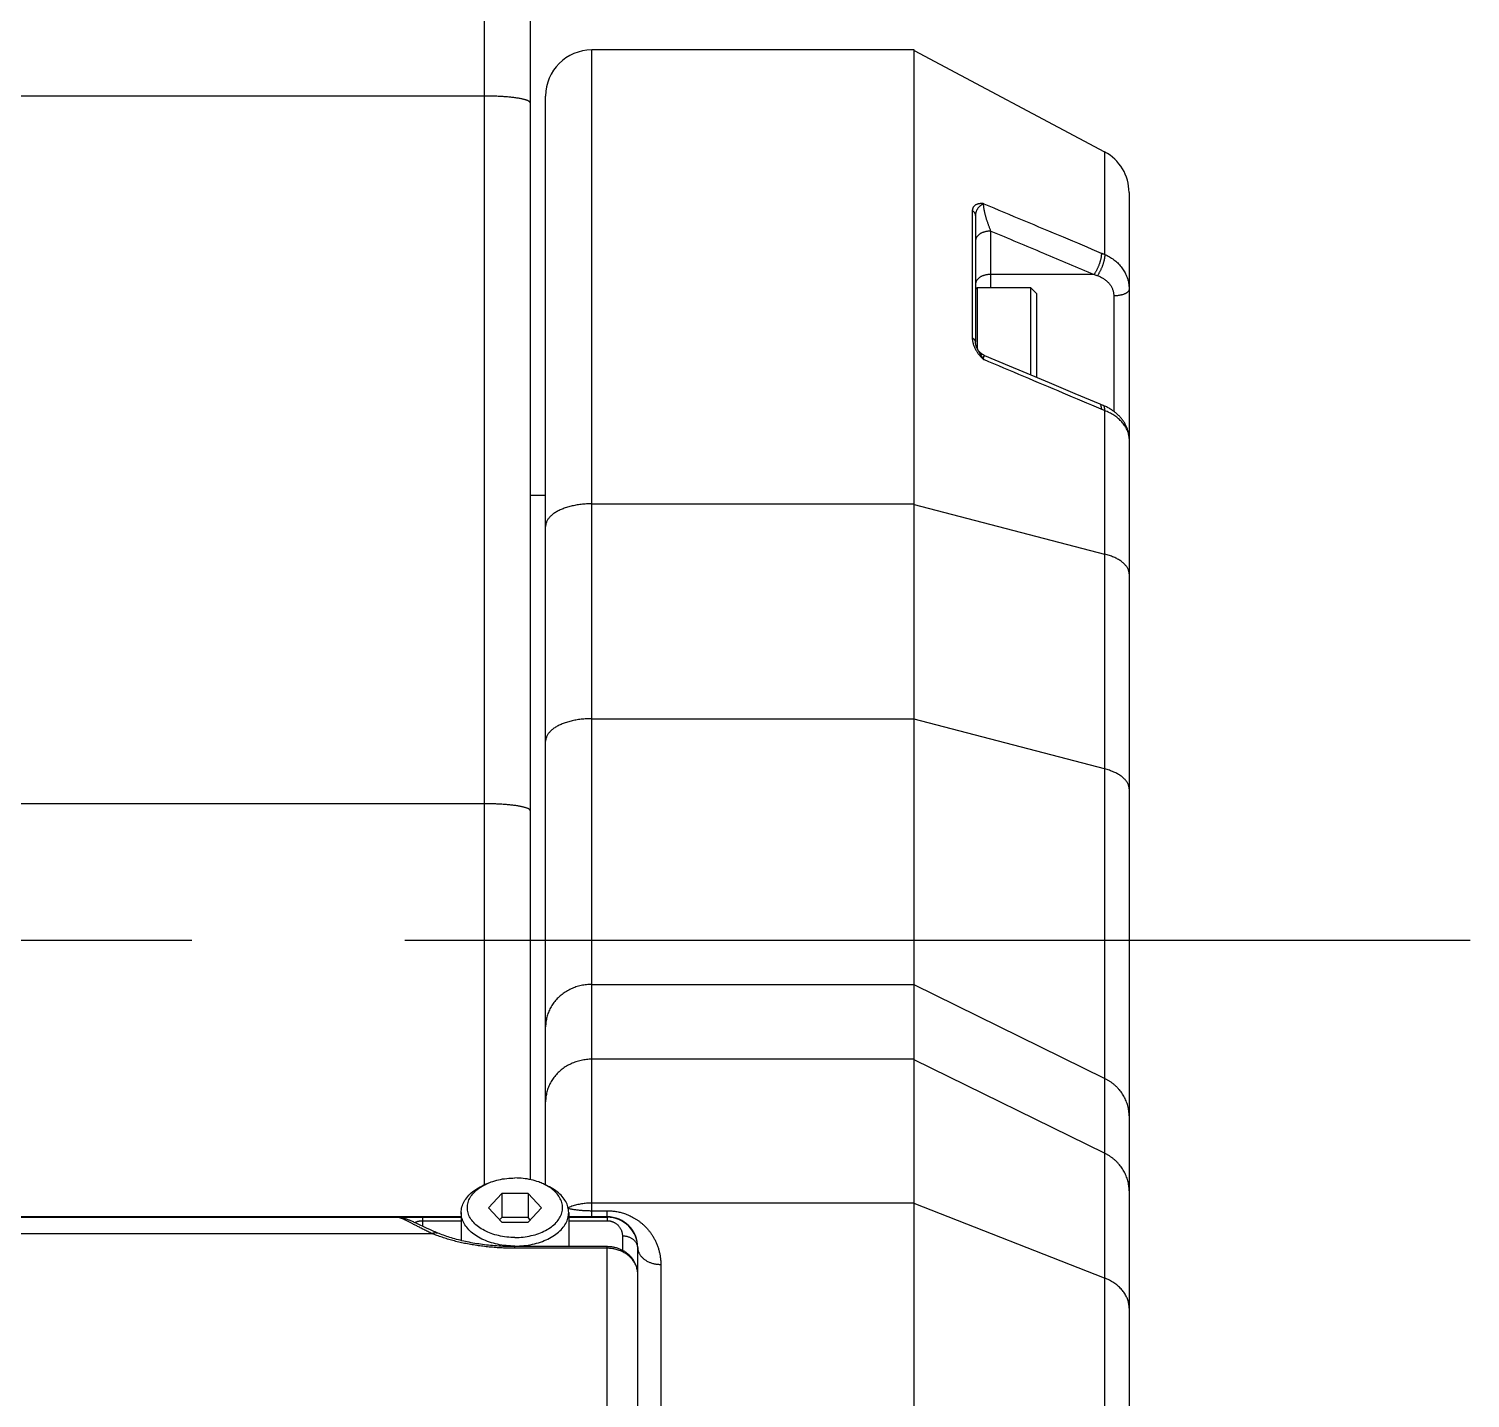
# Model space of a CAD drawing. Extents: x 0 to 3364, y 0 to 2376.
# Drawn here: x 2439.7 to 2533.6, y 1230.5 to 1319.7 of the extents above; entities that cross this region are included whole.
import ezdxf

# ---------------------------------------------------------------- set-up
doc = ezdxf.new("R2010")
doc.units = 0
doc.header["$LTSCALE"] = 185.02
doc.linetypes.add('CENTER', pattern=[0.6, 0.375, -0.075, 0.075, -0.075])
doc.layers.get('0').update_dxf_attribs({"linetype": 'CONTINUOUS'})
doc.layers.add('DEFAULT_1', color=7, linetype='CENTER')

msp = doc.modelspace()

# ---------------------------------------------------------------- linework, layer by layer
for p, q in [((2469.3439, 1357.7278), (2469.3439, 1244.3746)), ((2472.3439, 1344.6545), (2472.3439, 1244.7232)), ((2497.3439, 1318.3014), (2476.3439, 1318.3014)), ((2476.3439, 1242.3014), (2476.3439, 1318.3014)), ((2497.3439, 1138.2663), (2497.3439, 1318.3014)), ((2497.3439, 1318.2663), (2509.7524, 1311.6686)), ((2469.3439, 1315.3013), (2355.3439, 1315.3013)), ((2473.3439, 1244.3746), (2473.3439, 1315.3014)), ((2509.7524, 1311.6686), (2509.7524, 1304.9828)), ((2511.3439, 1309.0198), (2511.3439, 1147.5128)), ((2501.1317, 1307.8257), (2501.1317, 1299.5243)), ((2501.3439, 1307.5257), (2501.3439, 1299.2767)), ((2502.3439, 1302.8097), (2502.3439, 1306.5057)), ((2509.0636, 1303.6826), (2502.3439, 1303.6826)), ((2504.9439, 1302.8097), (2501.4439, 1302.8097)), ((2501.4439, 1302.8097), (2501.4439, 1298.8685)), ((2504.9439, 1297.1281), (2504.9439, 1302.8097)), ((2505.3439, 1302.4097), (2504.9439, 1302.8097)), ((2505.3439, 1296.9601), (2505.3439, 1302.4097)), ((2510.3439, 1302.2829), (2510.3439, 1294.7628)), ((2506.1589, 1296.6178), (2504.4377, 1297.3407)), ((2507.8348, 1295.9135), (2506.1589, 1296.6178)), ((2509.4512, 1295.234), (2507.8348, 1295.9135)), ((2509.6658, 1295.1444), (2509.4512, 1295.234)), ((2509.7524, 1294.8141), (2509.7524, 1224.2545)), ((2472.3439, 1289.3014), (2473.3439, 1289.3014)), ((2476.3439, 1288.7386), (2497.3439, 1288.7386)), ((2497.3439, 1288.7035), (2509.7524, 1285.4686)), ((2476.3439, 1274.7424), (2497.3439, 1274.7424)), ((2509.7524, 1271.4725), (2497.3439, 1274.7073)), ((2469.3439, 1269.2027), (2355.3439, 1269.2027)), ((2476.3439, 1257.4366), (2497.3439, 1257.4366)), ((2509.7524, 1251.3122), (2497.3439, 1257.4015)), ((2497.3439, 1252.5618), (2476.3439, 1252.5618)), ((2509.7524, 1246.4374), (2497.3439, 1252.5267)), ((2469.4839, 1244.4402), (2469.2439, 1244.3278)), ((2473.2039, 1244.4402), (2473.4439, 1244.3278)), ((2470.4839, 1243.8215), (2469.6239, 1242.891)), ((2472.2039, 1243.8215), (2470.4839, 1243.8215)), ((2470.4839, 1243.8215), (2470.4839, 1242.2598)), ((2473.0639, 1242.891), (2472.2039, 1243.8215)), ((2472.2039, 1243.8215), (2472.2039, 1242.2598)), ((2497.3439, 1243.196), (2476.3439, 1243.196)), ((2509.7524, 1238.3075), (2497.3439, 1243.1609)), ((2467.8439, 1242.3014), (2356.8439, 1242.3014)), ((2356.8439, 1242.2663), (2467.8439, 1242.2663)), ((2465.3439, 1241.678), (2465.3439, 1242.2663)), ((2465.3439, 1242.0471), (2467.8439, 1242.0471)), ((2467.8439, 1242.5786), (2467.8439, 1240.7508)), ((2469.6239, 1242.891), (2470.4839, 1241.9604)), ((2470.4839, 1242.2598), (2470.3456, 1242.1101)), ((2472.2039, 1242.2598), (2470.4839, 1242.2598)), ((2470.4839, 1241.9604), (2472.2039, 1241.9604)), ((2472.2039, 1241.9604), (2473.0639, 1242.891)), ((2472.3423, 1242.1101), (2472.2039, 1242.2598)), ((2474.8439, 1242.5786), (2474.8439, 1240.3554)), ((2477.3439, 1242.3014), (2474.8439, 1242.3014)), ((2474.8439, 1242.2663), (2477.3439, 1242.2663)), ((2474.8439, 1242.0471), (2477.3439, 1242.0471)), ((2476.344, 1242.698), (2477.3439, 1242.698)), ((2477.3439, 1242.3014), (2477.3439, 1242.698)), ((2477.3439, 1242.2663), (2477.3439, 1242.0471)), ((2358.7473, 1241.2105), (2465.9406, 1241.2105)), ((2464.9023, 1241.884), (2464.7855, 1241.9372)), ((2465.0948, 1241.7946), (2464.9023, 1241.884)), ((2465.4621, 1241.6229), (2465.0948, 1241.7946)), ((2465.6242, 1241.548), (2465.4621, 1241.6229)), ((2465.7942, 1241.4707), (2465.6242, 1241.548)), ((2478.3439, 1241.0471), (2478.3439, 1240.1167)), ((2477.3439, 1240.3554), (2471.3439, 1240.3554)), ((2471.3439, 1240.2498), (2471.3439, 1240.3554)), ((2477.3439, 1240.2498), (2471.3439, 1240.2498)), ((2477.3439, 1228.1983), (2477.3439, 1240.3554)), ((2479.3439, 1140.3014), (2479.3439, 1240.3014)), ((2480.8439, 1239.198), (2480.8439, 1141.6995))]:
    msp.add_line(p, q)
for points in [[(2501.3907, 1299.0021), (2501.3868, 1299.0145), (2501.3801, 1299.0373), (2501.374, 1299.0598), (2501.3685, 1299.082), (2501.3635, 1299.104), (2501.3591, 1299.1256), (2501.3553, 1299.1468), (2501.3521, 1299.1678), (2501.3494, 1299.1883), (2501.3472, 1299.2084), (2501.3456, 1299.2282), (2501.3446, 1299.2475), (2501.344, 1299.2664), (2501.3439, 1299.2765)], [(2501.9569, 1298.3822), (2501.9474, 1298.3863), (2501.9233, 1298.3971), (2501.8995, 1298.4085), (2501.876, 1298.4206), (2501.8528, 1298.4332), (2501.8299, 1298.4465), (2501.8075, 1298.4604), (2501.7853, 1298.4749), (2501.7636, 1298.4899), (2501.7423, 1298.5055), (2501.7214, 1298.5217), (2501.7009, 1298.5384), (2501.6809, 1298.5557), (2501.6614, 1298.5735), (2501.6423, 1298.5918), (2501.6237, 1298.6106), (2501.6056, 1298.6298), (2501.5881, 1298.6496), (2501.571, 1298.6698), (2501.5545, 1298.6904), (2501.5386, 1298.7115), (2501.5232, 1298.733), (2501.5084, 1298.7549), (2501.4942, 1298.7772), (2501.4805, 1298.7998), (2501.4675, 1298.8228), (2501.4551, 1298.8461), (2501.4433, 1298.8698), (2501.4321, 1298.8937), (2501.4216, 1298.918), (2501.4117, 1298.9425), (2501.4025, 1298.9672), (2501.3939, 1298.9922), (2501.3906, 1299.0023)], [(2504.4377, 1297.3407), (2503.5601, 1297.7092), (2501.9569, 1298.3822)], [(2511.3439, 1292.9897), (2511.3437, 1293.0167), (2511.3425, 1293.0615), (2511.3401, 1293.1065), (2511.3365, 1293.1518), (2511.3318, 1293.1974), (2511.3258, 1293.2431), (2511.3187, 1293.2889), (2511.3103, 1293.335), (2511.3008, 1293.3811), (2511.2899, 1293.4273), (2511.2779, 1293.4736), (2511.2646, 1293.52), (2511.25, 1293.5664), (2511.2342, 1293.6128), (2511.2171, 1293.6591), (2511.1988, 1293.7055), (2511.1791, 1293.7518), (2511.1582, 1293.798), (2511.1359, 1293.8441), (2511.1124, 1293.8901), (2511.0875, 1293.9359), (2511.0614, 1293.9816), (2511.0339, 1294.0271), (2511.0052, 1294.0724), (2510.9752, 1294.1173), (2510.9439, 1294.1619), (2510.9114, 1294.2061), (2510.8776, 1294.2498), (2510.8427, 1294.2932), (2510.8066, 1294.336), (2510.7694, 1294.3783), (2510.7311, 1294.42), (2510.6917, 1294.4611), (2510.6512, 1294.5017), (2510.6096, 1294.5416), (2510.567, 1294.5808), (2510.5233, 1294.6194), (2510.4787, 1294.6572), (2510.4331, 1294.6944), (2510.3866, 1294.7308), (2510.3391, 1294.7664), (2510.2907, 1294.8013), (2510.2415, 1294.8353), (2510.1915, 1294.8685), (2510.1406, 1294.9008), (2510.089, 1294.9322), (2510.0366, 1294.9628), (2509.9836, 1294.9924), (2509.9298, 1295.0211), (2509.8754, 1295.0489), (2509.8203, 1295.0757), (2509.7647, 1295.1015), (2509.7086, 1295.1263), (2509.6658, 1295.1444)], [(2464.7855, 1241.9372), (2464.7301, 1241.9621), (2464.6767, 1241.9857), (2464.625, 1242.0082), (2464.5748, 1242.0296), (2464.526, 1242.05), (2464.4784, 1242.0695), (2464.4319, 1242.088), (2464.3863, 1242.1056), (2464.3415, 1242.1223), (2464.2973, 1242.1381), (2464.2536, 1242.1532), (2464.2104, 1242.1673), (2464.1675, 1242.1807), (2464.1246, 1242.1932), (2464.0819, 1242.2049), (2464.039, 1242.2158), (2463.996, 1242.2257), (2463.9526, 1242.2347), (2463.909, 1242.2427), (2463.8648, 1242.2497), (2463.8203, 1242.2556), (2463.7752, 1242.2602), (2463.7296, 1242.2636), (2463.6834, 1242.2657), (2463.6419, 1242.2663)], [(2466.327, 1241.2385), (2466.2449, 1241.2731), (2466.1525, 1241.3126), (2466.0611, 1241.3522), (2465.9708, 1241.3918), (2465.8816, 1241.4314), (2465.7942, 1241.4707)], [(2471.3439, 1240.3554), (2471.2258, 1240.3558), (2471.0912, 1240.3573), (2470.9567, 1240.36), (2470.8223, 1240.3637), (2470.6881, 1240.3685), (2470.5542, 1240.3744), (2470.4206, 1240.3814), (2470.2873, 1240.3894), (2470.1544, 1240.3986), (2470.0219, 1240.4088), (2469.89, 1240.4201), (2469.7586, 1240.4325), (2469.6278, 1240.4459), (2469.4977, 1240.4604), (2469.3683, 1240.476), (2469.2396, 1240.4925), (2469.1118, 1240.5101), (2468.9847, 1240.5287), (2468.8586, 1240.5483), (2468.7335, 1240.569), (2468.6093, 1240.5906), (2468.4862, 1240.6131), (2468.3642, 1240.6367), (2468.2433, 1240.6611), (2468.1236, 1240.6865), (2468.0052, 1240.7129), (2467.8881, 1240.7401), (2467.7723, 1240.7682), (2467.6579, 1240.7972), (2467.5449, 1240.827), (2467.4334, 1240.8576), (2467.3234, 1240.8891), (2467.215, 1240.9213), (2467.1082, 1240.9543), (2467.0031, 1240.988), (2466.8996, 1241.0225), (2466.7979, 1241.0576), (2466.6979, 1241.0934), (2466.5998, 1241.1299), (2466.5035, 1241.1669), (2466.4091, 1241.2046), (2466.327, 1241.2385)], [(2479.3439, 1238.5568), (2479.3437, 1238.5841), (2479.3423, 1238.6306), (2479.3395, 1238.6771), (2479.3354, 1238.7235), (2479.33, 1238.7698), (2479.3233, 1238.816), (2479.3153, 1238.862), (2479.3059, 1238.9079), (2479.2953, 1238.9536), (2479.2833, 1238.999), (2479.27, 1239.0442), (2479.2554, 1239.0891), (2479.2395, 1239.1337), (2479.2223, 1239.1779), (2479.2038, 1239.2218), (2479.1841, 1239.2652), (2479.163, 1239.3082), (2479.1407, 1239.3508), (2479.1171, 1239.3928), (2479.0923, 1239.4344), (2479.0663, 1239.4754), (2479.039, 1239.5158), (2479.0104, 1239.5556), (2478.9807, 1239.5948), (2478.9498, 1239.6333), (2478.9176, 1239.6711), (2478.8844, 1239.7082), (2478.85, 1239.7445), (2478.8144, 1239.78), (2478.7778, 1239.8147), (2478.7401, 1239.8486), (2478.7014, 1239.8815), (2478.6616, 1239.9136), (2478.6208, 1239.9447), (2478.5791, 1239.9748), (2478.5364, 1240.004), (2478.4928, 1240.0321), (2478.4484, 1240.0592), (2478.4031, 1240.0852), (2478.3571, 1240.1101), (2478.3102, 1240.1339), (2478.2627, 1240.1565), (2478.2145, 1240.178), (2478.1656, 1240.1983), (2478.1162, 1240.2175), (2478.0661, 1240.2354), (2478.0155, 1240.2522), (2477.9645, 1240.2677), (2477.913, 1240.282), (2477.8611, 1240.295), (2477.8088, 1240.3068), (2477.7562, 1240.3173), (2477.7032, 1240.3265), (2477.6501, 1240.3345), (2477.5967, 1240.3412), (2477.5432, 1240.3466), (2477.4896, 1240.3507), (2477.4359, 1240.3535), (2477.3822, 1240.3551), (2477.3439, 1240.3554)]]:
    msp.add_lwpolyline(points)
for centre, radius, start, end in [((2476.3439, 1315.3014), 3, 90, 180), ((2508.3439, 1309.0198), 3, 0, 62), ((2501.4439, 1302.7097), 0.1, 90, 180), ((2477.3439, 1240.3014), 2, 0, 90), ((2477.3439, 1240.2663), 2, 0, 90.000605)]:
    msp.add_arc(centre, radius, start, end)
for points, start_tangent, end_tangent in [([(2472.3439, 1314.8487), (2472.3392, 1314.8741), (2472.3251, 1314.8994), (2472.3016, 1314.9245), (2472.2687, 1314.9494), (2472.2267, 1314.974), (2472.1756, 1314.9982), (2472.1156, 1315.0219), (2472.0469, 1315.0451), (2471.9696, 1315.0676), (2471.8841, 1315.0895), (2471.7906, 1315.1106), (2471.6894, 1315.1309), (2471.5809, 1315.1503), (2471.4653, 1315.1687), (2471.343, 1315.1862), (2471.2144, 1315.2025), (2471.08, 1315.2178), (2470.94, 1315.2319), (2470.7951, 1315.2448), (2470.6456, 1315.2565), (2470.492, 1315.2668), (2470.3348, 1315.2759), (2470.1745, 1315.2836), (2470.0115, 1315.2899), (2469.8465, 1315.2949), (2469.6798, 1315.2984), (2469.5122, 1315.3006), (2469.3439, 1315.3013)], (0, 1), (-1, 0)), ([(2501.8745, 1308.2872), (2501.8507, 1308.2889), (2501.8279, 1308.2903), (2501.8054, 1308.2914), (2501.7823, 1308.2921), (2501.7581, 1308.2926), (2501.7319, 1308.2926), (2501.7031, 1308.2921), (2501.6717, 1308.2908), (2501.6381, 1308.2884), (2501.6016, 1308.2847), (2501.5619, 1308.279), (2501.5189, 1308.2708), (2501.4729, 1308.2592), (2501.4239, 1308.2431), (2501.372, 1308.2209), (2501.3198, 1308.1913), (2501.271, 1308.1545), (2501.229, 1308.1122), (2501.1943, 1308.0645), (2501.167, 1308.0117), (2501.1475, 1307.9541), (2501.1357, 1307.8921), (2501.1317, 1307.8257)], (-0.9969035, 0.0786352), (-0.0000043, -1)), ([(2501.3439, 1307.5257), (2501.3416, 1307.5624), (2501.3346, 1307.5987), (2501.3231, 1307.6341), (2501.3071, 1307.6682), (2501.2868, 1307.7007), (2501.2626, 1307.7312), (2501.2346, 1307.7592), (2501.2032, 1307.7845), (2501.1688, 1307.8068), (2501.1317, 1307.8257)], (-0.0000002, 1), (-0.9113473, 0.4116383)), ([(2501.8745, 1308.2872), (2501.8575, 1308.2798), (2501.8412, 1308.2722), (2501.8251, 1308.2641), (2501.8087, 1308.2554), (2501.7913, 1308.2456), (2501.7726, 1308.2345), (2501.7521, 1308.2216), (2501.7297, 1308.2066), (2501.7056, 1308.1897), (2501.6795, 1308.1701), (2501.6512, 1308.1473), (2501.6205, 1308.1208), (2501.5877, 1308.09), (2501.5527, 1308.0539), (2501.5156, 1308.0109), (2501.4783, 1307.9612), (2501.4434, 1307.9061), (2501.4134, 1307.8484), (2501.3886, 1307.7883), (2501.3692, 1307.7259), (2501.3552, 1307.6612), (2501.3468, 1307.5944), (2501.3439, 1307.5257)], (-0.9228979, -0.3850448), (-0.0000006, -1)), ([(2502.3439, 1306.5057), (2502.3101, 1306.5848), (2502.2766, 1306.6665), (2502.2435, 1306.7503), (2502.211, 1306.8356), (2502.1793, 1306.922), (2502.1487, 1307.0088), (2502.1192, 1307.0956), (2502.0911, 1307.1818), (2502.0644, 1307.2669), (2502.0393, 1307.3506), (2502.0157, 1307.4324), (2501.9939, 1307.5121), (2501.9738, 1307.5893), (2501.9555, 1307.6637), (2501.9389, 1307.7352), (2501.9242, 1307.8036), (2501.9112, 1307.8687), (2501.9001, 1307.9304), (2501.8908, 1307.9885), (2501.8832, 1308.0429), (2501.8774, 1308.0936), (2501.8734, 1308.1403), (2501.8711, 1308.1832), (2501.8705, 1308.222), (2501.8717, 1308.2567), (2501.8745, 1308.2872)], (-0.3998862, 0.9165648), (0.1265433, 0.9919611)), ([(2501.8745, 1308.2872), (2504.4932, 1307.1895), (2507.0447, 1306.1194), (2509.5331, 1305.0752)], (0.9222887, -0.3865016), (0.9220663, -0.387032)), ([(2502.3439, 1306.5057), (2502.2614, 1306.5035), (2502.1794, 1306.4972), (2502.0985, 1306.4866), (2502.0192, 1306.4718), (2501.9423, 1306.4531), (2501.868, 1306.4304), (2501.797, 1306.404), (2501.7297, 1306.374), (2501.6667, 1306.3406), (2501.6082, 1306.3041), (2501.5548, 1306.2647), (2501.5068, 1306.2227), (2501.4645, 1306.1783), (2501.4282, 1306.1319), (2501.3981, 1306.0838), (2501.3745, 1306.0343), (2501.3576, 1305.9838), (2501.3474, 1305.9326), (2501.3439, 1305.881)], (-1, 0), (0, -1)), ([(2502.3439, 1306.5057), (2505.7598, 1305.0712), (2509.0636, 1303.6826)], (0.9220506, -0.3870693), (0.9218253, -0.3876057)), ([(2509.5331, 1305.0752), (2509.5369, 1305.0301), (2509.5376, 1304.9803), (2509.5352, 1304.9259), (2509.5296, 1304.8675), (2509.5209, 1304.8053), (2509.5092, 1304.7399), (2509.4945, 1304.6715), (2509.477, 1304.6008), (2509.4567, 1304.5281), (2509.4339, 1304.454), (2509.4085, 1304.3788), (2509.3809, 1304.3032), (2509.3512, 1304.2276), (2509.3196, 1304.1526), (2509.2863, 1304.0786), (2509.2515, 1304.0061), (2509.2154, 1303.9355), (2509.1784, 1303.8675), (2509.1405, 1303.8024), (2509.1022, 1303.7406), (2509.0636, 1303.6826)], (0.1255332, -0.9920894), (-0.5676916, -0.8232413)), ([(2509.7524, 1304.9828), (2509.7558, 1304.9359), (2509.7558, 1304.8839), (2509.7524, 1304.827), (2509.7456, 1304.7657), (2509.7354, 1304.7005), (2509.722, 1304.6317), (2509.7055, 1304.56), (2509.6859, 1304.4857), (2509.6634, 1304.4095), (2509.6382, 1304.3319), (2509.6104, 1304.2535), (2509.5802, 1304.1748), (2509.5479, 1304.0963), (2509.5137, 1304.0188), (2509.4778, 1303.9426), (2509.4406, 1303.8684), (2509.4021, 1303.7967), (2509.3629, 1303.728), (2509.323, 1303.6628), (2509.2829, 1303.6015)], (0.1148139, -0.993387), (-0.562379, -0.8268796)), ([(2509.5331, 1305.0752), (2509.6061, 1305.0446), (2509.6792, 1305.0137), (2509.7524, 1304.9828)], (0.9220663, -0.387032), (0.9207315, -0.3901967)), ([(2509.7524, 1304.9828), (2509.9096, 1304.9089), (2510.0612, 1304.827), (2510.2066, 1304.7374), (2510.3452, 1304.6403), (2510.4764, 1304.536), (2510.5998, 1304.4249), (2510.7149, 1304.3073), (2510.8213, 1304.1836), (2510.9186, 1304.0542), (2511.0064, 1303.9195), (2511.0846, 1303.78), (2511.1528, 1303.6362), (2511.2108, 1303.4884), (2511.2585, 1303.3372), (2511.2958, 1303.183), (2511.3225, 1303.0264), (2511.3386, 1302.8678), (2511.3439, 1302.7077)], (0.9164226, -0.400212), (0.0000034, -1)), ([(2502.3439, 1303.6826), (2502.2614, 1303.6804), (2502.1794, 1303.6741), (2502.0985, 1303.6635), (2502.0192, 1303.6487), (2501.9423, 1303.63), (2501.868, 1303.6073), (2501.797, 1303.5809), (2501.7297, 1303.5509), (2501.6667, 1303.5175), (2501.6082, 1303.481), (2501.5548, 1303.4416), (2501.5068, 1303.3996), (2501.4645, 1303.3552), (2501.4282, 1303.3088), (2501.3981, 1303.2607), (2501.3745, 1303.2112), (2501.3576, 1303.1607), (2501.3474, 1303.1095), (2501.3439, 1303.0579)], (-1, 0), (0, -1)), ([(2509.0636, 1303.6826), (2509.1366, 1303.6557), (2509.2097, 1303.6287), (2509.2829, 1303.6015)], (0.9384966, -0.3452886), (0.9374344, -0.3481619)), ([(2509.2829, 1303.6015), (2509.3877, 1303.5596), (2509.4888, 1303.5131), (2509.5857, 1303.4621), (2509.6781, 1303.4067), (2509.7656, 1303.3471), (2509.8478, 1303.2834), (2509.9246, 1303.2159), (2509.9955, 1303.1447), (2510.0604, 1303.0701), (2510.1189, 1302.9922), (2510.171, 1302.9113), (2510.2165, 1302.8277), (2510.2552, 1302.7416), (2510.287, 1302.6533), (2510.3119, 1302.5629), (2510.3297, 1302.4709), (2510.3404, 1302.3775), (2510.3439, 1302.2829)], (0.9374341, -0.3481628), (0.0000053, -1)), ([(2511.3439, 1302.7077), (2511.3405, 1302.6726), (2511.3303, 1302.6378), (2511.3133, 1302.6034), (2511.2898, 1302.5698), (2511.2597, 1302.5371), (2511.2234, 1302.5055), (2511.1811, 1302.4754), (2511.1331, 1302.4468), (2511.0797, 1302.42), (2511.0212, 1302.3952), (2510.9582, 1302.3725), (2510.8909, 1302.3521), (2510.8199, 1302.3341), (2510.7456, 1302.3187), (2510.6686, 1302.306), (2510.5894, 1302.2959), (2510.5085, 1302.2887), (2510.4265, 1302.2844), (2510.3439, 1302.2829)], (0, -1), (-1, 0)), ([(2501.1317, 1299.5243), (2501.1357, 1299.4306), (2501.1475, 1299.3341), (2501.1671, 1299.2356), (2501.1943, 1299.1357), (2501.2291, 1299.0348), (2501.2711, 1298.9336), (2501.3199, 1298.8328), (2501.3721, 1298.7384), (2501.424, 1298.6544), (2501.473, 1298.5818), (2501.5189, 1298.5185), (2501.5619, 1298.463), (2501.6016, 1298.4143), (2501.6381, 1298.3716), (2501.6717, 1298.3338), (2501.7031, 1298.2997), (2501.7319, 1298.2695), (2501.758, 1298.2427), (2501.7823, 1298.2184), (2501.8054, 1298.1958), (2501.8279, 1298.1742), (2501.8507, 1298.1528), (2501.8745, 1298.1308)], (0.0000031, -1), (0.7378205, -0.674997)), ([(2501.3439, 1299.2767), (2501.3416, 1299.3069), (2501.3346, 1299.3369), (2501.3231, 1299.3661), (2501.3071, 1299.3943), (2501.2868, 1299.4211), (2501.2626, 1299.4462), (2501.2346, 1299.4694), (2501.2032, 1299.4903), (2501.1688, 1299.5086), (2501.1317, 1299.5243)], (-0.0000002, 1), (-0.9369926, 0.3493493)), ([(2501.3907, 1299.0021), (2501.3943, 1298.991)], (0.3021435, -0.9532625), (0.3109942, -0.9504118)), ([(2501.3943, 1298.991), (2501.4135, 1298.9364), (2501.4435, 1298.8625), (2501.4784, 1298.7871), (2501.5157, 1298.7145), (2501.5527, 1298.6476), (2501.5877, 1298.5878), (2501.6205, 1298.5338), (2501.6512, 1298.4845), (2501.6796, 1298.4397), (2501.7056, 1298.3988), (2501.7297, 1298.3612), (2501.7521, 1298.3262), (2501.7726, 1298.294), (2501.7913, 1298.2645), (2501.8087, 1298.237), (2501.8251, 1298.2107), (2501.8412, 1298.1848), (2501.8575, 1298.1585), (2501.8745, 1298.1308)], (0.3109942, -0.9504118), (0.5215972, -0.8531919)), ([(2501.8745, 1298.1308), (2501.8717, 1298.1742), (2501.8705, 1298.214), (2501.8711, 1298.2503), (2501.8734, 1298.2826), (2501.8774, 1298.3109), (2501.8832, 1298.3351), (2501.8908, 1298.3548), (2501.9001, 1298.3701), (2501.9112, 1298.3806), (2501.9242, 1298.3864), (2501.9389, 1298.3872), (2501.9555, 1298.3828), (2501.9569, 1298.3822)], (-0.08024, 0.9967756), (0.9222321, -0.3866368)), ([(2509.5331, 1294.9058), (2507.0447, 1295.9545), (2504.4932, 1297.0289), (2501.8745, 1298.1308)], (-0.9214634, 0.3884653), (-0.9217728, 0.3877305)), ([(2509.5331, 1294.9058), (2509.5369, 1294.962), (2509.5376, 1295.0139), (2509.5352, 1295.0611), (2509.5296, 1295.1033), (2509.5209, 1295.1403), (2509.5092, 1295.1718), (2509.4945, 1295.1976), (2509.477, 1295.2175), (2509.4567, 1295.2314), (2509.4512, 1295.234)], (0.0921701, 0.9957433), (-0.922132, 0.3868754)), ([(2509.7524, 1294.8141), (2509.6792, 1294.8445), (2509.6061, 1294.8751), (2509.5331, 1294.9058)], (-0.9234392, 0.3837448), (-0.9214634, 0.3884653)), ([(2509.7524, 1294.8141), (2509.7558, 1294.8727), (2509.7558, 1294.9267), (2509.7524, 1294.9756), (2509.7456, 1295.0191), (2509.7354, 1295.0568), (2509.722, 1295.0885), (2509.7055, 1295.1139), (2509.6859, 1295.1329), (2509.6658, 1295.1444)], (0.0834697, 0.9965103), (-0.9235199, 0.3835506)), ([(2511.3439, 1292.9898), (2511.3386, 1293.104), (2511.3225, 1293.2191), (2511.2958, 1293.3348), (2511.2585, 1293.4505), (2511.2108, 1293.5658), (2511.1528, 1293.6803), (2511.0846, 1293.7936), (2511.0064, 1293.9052), (2510.9186, 1294.0144), (2510.8213, 1294.121), (2510.7149, 1294.2243), (2510.5998, 1294.3238), (2510.4764, 1294.419), (2510.3452, 1294.5094), (2510.2066, 1294.5946), (2510.0612, 1294.674), (2509.9096, 1294.7473), (2509.7524, 1294.8141)], (-0.0000016, 1), (-0.9297022, 0.3683122)), ([(2476.3439, 1288.7386), (2476.1695, 1288.7361), (2475.9957, 1288.7286), (2475.823, 1288.7162), (2475.6521, 1288.6989), (2475.4835, 1288.6768), (2475.3179, 1288.6499), (2475.1557, 1288.6183), (2474.9975, 1288.5821), (2474.8439, 1288.5415), (2474.6954, 1288.4966), (2474.5525, 1288.4475), (2474.4156, 1288.3945), (2474.2852, 1288.3376), (2474.1618, 1288.2771), (2474.0458, 1288.2132), (2473.9376, 1288.1461), (2473.8375, 1288.076), (2473.7459, 1288.0031), (2473.663, 1287.9278), (2473.5893, 1287.8503), (2473.5249, 1287.7708), (2473.47, 1287.6896), (2473.4248, 1287.6069), (2473.3895, 1287.5231), (2473.3642, 1287.4385), (2473.349, 1287.3532), (2473.3439, 1287.2677)], (-1, 0), (0, -1)), ([(2511.3439, 1284.1699), (2511.3385, 1284.2583), (2511.3223, 1284.3464), (2511.2953, 1284.4338), (2511.2576, 1284.5202), (2511.2094, 1284.6054), (2511.1509, 1284.6891), (2511.0822, 1284.7708), (2511.0036, 1284.8504), (2510.9154, 1284.9275), (2510.818, 1285.0019), (2510.7116, 1285.0733), (2510.5966, 1285.1414), (2510.4735, 1285.206), (2510.3427, 1285.2668), (2510.2047, 1285.3237), (2510.0599, 1285.3764), (2509.909, 1285.4248), (2509.7524, 1285.4686)], (0, 1), (-0.9676585, 0.2522639)), ([(2476.3439, 1274.7424), (2476.1695, 1274.7399), (2475.9957, 1274.7325), (2475.823, 1274.7201), (2475.6521, 1274.7028), (2475.4835, 1274.6806), (2475.3179, 1274.6537), (2475.1557, 1274.6221), (2474.9975, 1274.586), (2474.8439, 1274.5454), (2474.6954, 1274.5005), (2474.5525, 1274.4514), (2474.4156, 1274.3983), (2474.2852, 1274.3414), (2474.1618, 1274.2809), (2474.0458, 1274.217), (2473.9376, 1274.1499), (2473.8375, 1274.0798), (2473.7459, 1274.007), (2473.663, 1273.9317), (2473.5893, 1273.8541), (2473.5249, 1273.7746), (2473.47, 1273.6934), (2473.4248, 1273.6108), (2473.3895, 1273.527), (2473.3642, 1273.4423), (2473.349, 1273.3571), (2473.3439, 1273.2715)], (-1, 0), (0, -1)), ([(2511.3439, 1270.1738), (2511.3385, 1270.2621), (2511.3223, 1270.3502), (2511.2953, 1270.4376), (2511.2576, 1270.5241), (2511.2094, 1270.6093), (2511.1509, 1270.6929), (2511.0822, 1270.7746), (2511.0036, 1270.8542), (2510.9154, 1270.9313), (2510.818, 1271.0057), (2510.7116, 1271.0771), (2510.5966, 1271.1452), (2510.4735, 1271.2098), (2510.3427, 1271.2707), (2510.2047, 1271.3276), (2510.0599, 1271.3803), (2509.909, 1271.4287), (2509.7524, 1271.4725)], (0, 1), (-0.9676585, 0.2522639)), ([(2472.3439, 1268.7501), (2472.3392, 1268.7755), (2472.3251, 1268.8008), (2472.3016, 1268.8259), (2472.2687, 1268.8508), (2472.2267, 1268.8754), (2472.1756, 1268.8996), (2472.1156, 1268.9233), (2472.0469, 1268.9465), (2471.9696, 1268.969), (2471.8841, 1268.9909), (2471.7906, 1269.012), (2471.6894, 1269.0323), (2471.5809, 1269.0517), (2471.4653, 1269.0701), (2471.343, 1269.0876), (2471.2144, 1269.104), (2471.08, 1269.1192), (2470.94, 1269.1333), (2470.7951, 1269.1462), (2470.6456, 1269.1579), (2470.492, 1269.1683), (2470.3348, 1269.1773), (2470.1745, 1269.185), (2470.0115, 1269.1914), (2469.8465, 1269.1963), (2469.6798, 1269.1999), (2469.5122, 1269.202), (2469.3439, 1269.2027)], (0, 1), (-1, 0)), ([(2476.3439, 1257.4366), (2476.1695, 1257.4319), (2475.9957, 1257.4179), (2475.823, 1257.3945), (2475.6521, 1257.362), (2475.4835, 1257.3203), (2475.3179, 1257.2696), (2475.1557, 1257.2102), (2474.9975, 1257.1421), (2474.8439, 1257.0657), (2474.6954, 1256.9811), (2474.5525, 1256.8887), (2474.4156, 1256.7888), (2474.2852, 1256.6817), (2474.1618, 1256.5679), (2474.0458, 1256.4475), (2473.9376, 1256.3212), (2473.8375, 1256.1893), (2473.7459, 1256.0522), (2473.663, 1255.9104), (2473.5893, 1255.7645), (2473.5249, 1255.6148), (2473.47, 1255.4619), (2473.4248, 1255.3063), (2473.3895, 1255.1486), (2473.3642, 1254.9892), (2473.349, 1254.8288), (2473.3439, 1254.6678)], (-1, 0), (0, -1)), ([(2476.3439, 1252.5618), (2476.1695, 1252.5572), (2475.9957, 1252.5431), (2475.823, 1252.5198), (2475.6521, 1252.4872), (2475.4835, 1252.4455), (2475.3179, 1252.3949), (2475.1557, 1252.3354), (2474.9975, 1252.2673), (2474.8439, 1252.1909), (2474.6954, 1252.1063), (2474.5525, 1252.014), (2474.4156, 1251.9141), (2474.2852, 1251.807), (2474.1618, 1251.6931), (2474.0458, 1251.5728), (2473.9376, 1251.4464), (2473.8375, 1251.3145), (2473.7459, 1251.1774), (2473.663, 1251.0357), (2473.5893, 1250.8897), (2473.5249, 1250.74), (2473.47, 1250.5871), (2473.4248, 1250.4316), (2473.3895, 1250.2738), (2473.3642, 1250.1145), (2473.349, 1249.954), (2473.3439, 1249.793)], (-1, 0), (0, -1)), ([(2511.3439, 1248.8675), (2511.3385, 1249.0338), (2511.3223, 1249.1996), (2511.2953, 1249.3641), (2511.2576, 1249.5269), (2511.2094, 1249.6873), (2511.1509, 1249.8447), (2511.0822, 1249.9986), (2511.0036, 1250.1484), (2510.9154, 1250.2935), (2510.818, 1250.4335), (2510.7116, 1250.5679), (2510.5966, 1250.6961), (2510.4735, 1250.8177), (2510.3427, 1250.9323), (2510.2047, 1251.0394), (2510.0599, 1251.1386), (2509.909, 1251.2297), (2509.7524, 1251.3122)], (0, 1), (-0.8977287, 0.4405487)), ([(2511.3439, 1243.9927), (2511.3385, 1244.1591), (2511.3223, 1244.3248), (2511.2953, 1244.4894), (2511.2576, 1244.6521), (2511.2094, 1244.8125), (2511.1509, 1244.9699), (2511.0822, 1245.1238), (2511.0036, 1245.2736), (2510.9154, 1245.4188), (2510.818, 1245.5588), (2510.7116, 1245.6931), (2510.5966, 1245.8214), (2510.4735, 1245.943), (2510.3427, 1246.0575), (2510.2047, 1246.1646), (2510.0599, 1246.2639), (2509.909, 1246.3549), (2509.7524, 1246.4374)], (0, 1), (-0.8977287, 0.4405487)), ([(2469.4838, 1244.4401), (2469.7939, 1244.5681), (2470.2837, 1244.7107), (2470.8056, 1244.7981), (2471.3439, 1244.8275)], (0.905484, 0.4243805), (1, 0)), ([(2473.2041, 1244.4401), (2472.8939, 1244.5681), (2472.4042, 1244.7107), (2471.8823, 1244.7981), (2471.3439, 1244.8275)], (-0.905484, 0.4243805), (-1, 0)), ([(2467.844, 1242.5786), (2467.8559, 1242.7592), (2467.951, 1243.1154), (2468.1387, 1243.4569), (2468.4139, 1243.7745), (2468.7689, 1244.0595), (2469.1942, 1244.304), (2469.2439, 1244.3278)], (0, 1), (0.9055156, 0.424313)), ([(2471.3439, 1240.9544), (2470.8056, 1240.9838), (2470.2837, 1241.0712), (2469.7939, 1241.2139), (2469.3513, 1241.4075), (2468.9692, 1241.6462), (2468.6593, 1241.9227), (2468.4309, 1242.2286), (2468.291, 1242.5547), (2468.2439, 1242.891), (2468.291, 1243.2273), (2468.4309, 1243.5533), (2468.6593, 1243.8592), (2468.9692, 1244.1358), (2469.2168, 1244.2997)], (-1, 0), (0.861583, 0.5076167)), ([(2469.2168, 1244.2997), (2469.2491, 1244.3185)], (0.861583, 0.5076167), (0.8678274, 0.4968658)), ([(2469.2491, 1244.3185), (2469.3513, 1244.3745), (2469.4838, 1244.4401)], (0.8678274, 0.4968658), (0.905484, 0.4243805)), ([(2471.3439, 1240.9544), (2471.8823, 1240.9838), (2472.4042, 1241.0712), (2472.8939, 1241.2139), (2473.3366, 1241.4075), (2473.7187, 1241.6462), (2474.0286, 1241.9227), (2474.257, 1242.2286), (2474.3968, 1242.5547), (2474.4439, 1242.891), (2474.3968, 1243.2273), (2474.257, 1243.5533), (2474.0286, 1243.8592), (2473.7187, 1244.1358), (2473.4711, 1244.2997)], (1, 0), (-0.861583, 0.5076167)), ([(2473.4388, 1244.3185), (2473.3366, 1244.3745), (2473.2041, 1244.4401)], (-0.8678274, 0.4968658), (-0.905484, 0.4243805)), ([(2473.4711, 1244.2997), (2473.4388, 1244.3185)], (-0.861583, 0.5076167), (-0.8678274, 0.4968658)), ([(2474.8439, 1242.5786), (2474.832, 1242.7592), (2474.7368, 1243.1154), (2474.5492, 1243.4569), (2474.274, 1243.7745), (2473.919, 1244.0595), (2473.4937, 1244.304), (2473.4439, 1244.3278)], (0, 1), (-0.9055156, 0.424313)), ([(2476.3439, 1243.196), (2476.1773, 1243.1926), (2476.0112, 1243.1824), (2475.8462, 1243.1654), (2475.6827, 1243.1417), (2475.5212, 1243.1114), (2475.3622, 1243.0745), (2475.2063, 1243.0312), (2475.0539, 1242.9815), (2474.9055, 1242.9258), (2474.8091, 1242.8853)], (-1, 0), (-0.9159007, -0.4014048)), ([(2465.9406, 1241.2105), (2465.6687, 1241.3397), (2465.4136, 1241.4652), (2465.1749, 1241.5859), (2464.9528, 1241.7004), (2464.7473, 1241.8072), (2464.5581, 1241.9053), (2464.3843, 1241.994), (2464.2257, 1242.0719), (2464.0817, 1242.1383), (2463.9514, 1242.1923), (2463.835, 1242.2324), (2463.7322, 1242.2575), (2463.6419, 1242.2663)], (-0.9066043, 0.4219817), (-1, 0.0000093)), ([(2464.8096, 1241.9263), (2464.8572, 1241.9484), (2464.913, 1241.9709), (2464.968, 1241.9899), (2465.0217, 1242.0055), (2465.0736, 1242.0181), (2465.1234, 1242.0279), (2465.171, 1242.0354), (2465.2165, 1242.0408), (2465.2602, 1242.0444), (2465.3025, 1242.0465), (2465.3439, 1242.0471)], (0.8967077, 0.4426233), (1, 0.0000078)), ([(2471.3439, 1240.3922), (2470.7679, 1240.422), (2470.2075, 1240.5107), (2469.6781, 1240.6557), (2469.1942, 1240.8532), (2468.7689, 1241.0978), (2468.4139, 1241.3828), (2468.1387, 1241.7003), (2467.951, 1242.0419), (2467.8559, 1242.3981), (2467.844, 1242.5786)], (-1, 0), (0, 1)), ([(2471.3439, 1240.3922), (2471.92, 1240.422), (2472.4804, 1240.5107), (2473.0098, 1240.6557), (2473.4937, 1240.8532), (2473.919, 1241.0978), (2474.274, 1241.3828), (2474.5492, 1241.7003), (2474.7368, 1242.0419), (2474.832, 1242.3981), (2474.8439, 1242.5786)], (1, 0), (0, 1)), ([(2474.8155, 1242.8519), (2474.8795, 1242.8384), (2474.9985, 1242.8152), (2475.1177, 1242.7944), (2475.2365, 1242.7759), (2475.3541, 1242.7598), (2475.4701, 1242.7458), (2475.5845, 1242.7339), (2475.6973, 1242.7239), (2475.8086, 1242.7157), (2475.9183, 1242.7091), (2476.0265, 1242.7042), (2476.1334, 1242.7007), (2476.2391, 1242.6986), (2476.344, 1242.698)], (0.9770969, -0.2127946), (1, -0.0000033)), ([(2477.3439, 1242.698), (2477.4688, 1242.6957), (2477.5952, 1242.6889), (2477.7237, 1242.6773), (2477.8547, 1242.6605), (2477.9884, 1242.6381), (2478.1249, 1242.6097), (2478.2643, 1242.5748), (2478.4064, 1242.5328), (2478.5513, 1242.4831), (2478.6985, 1242.4252), (2478.8476, 1242.3585), (2478.9975, 1242.2827), (2479.1469, 1242.1978), (2479.2952, 1242.1036), (2479.4421, 1241.9993), (2479.5872, 1241.8846), (2479.7296, 1241.759), (2479.8685, 1241.6221), (2480.0028, 1241.474), (2480.1316, 1241.3144), (2480.2535, 1241.1433), (2480.3674, 1240.9612), (2480.4719, 1240.7683), (2480.5658, 1240.5653), (2480.6479, 1240.3529), (2480.7169, 1240.1325), (2480.7717, 1239.9056), (2480.8115, 1239.6735), (2480.8358, 1239.4373), (2480.8439, 1239.198)], (1, -0.0000055), (-0.0000016, -1)), ([(2477.3439, 1242.0471), (2477.4065, 1242.0452), (2477.4707, 1242.0391), (2477.5361, 1242.0285), (2477.6022, 1242.0132), (2477.6682, 1241.9931), (2477.7337, 1241.9681), (2477.798, 1241.9381), (2477.8609, 1241.9032), (2477.9218, 1241.8633), (2477.9806, 1241.8183), (2478.0366, 1241.7684), (2478.0895, 1241.7135), (2478.1388, 1241.6539), (2478.184, 1241.5896), (2478.2245, 1241.5211), (2478.2598, 1241.4486), (2478.2894, 1241.3728), (2478.313, 1241.294), (2478.3301, 1241.213), (2478.3405, 1241.1304), (2478.3439, 1241.0471)], (1, -0.0000107), (0.0000004, -1)), ([(2465.9406, 1241.2105), (2466.005, 1241.2373), (2466.0689, 1241.2559), (2466.1316, 1241.2661), (2466.1926, 1241.2679), (2466.2513, 1241.2612), (2466.3073, 1241.246), (2466.327, 1241.2385)], (0.9024238, 0.4308495), (0.9223177, -0.3864325)), ([(2471.3439, 1240.2498), (2470.9243, 1240.2549), (2470.5043, 1240.27), (2470.0857, 1240.2954), (2469.6701, 1240.3308), (2469.2592, 1240.3763), (2468.8541, 1240.4316), (2468.4557, 1240.4966), (2468.0647, 1240.5713), (2467.6825, 1240.6555), (2467.3102, 1240.749), (2466.9489, 1240.8515), (2466.5994, 1240.9628), (2466.2629, 1241.0826), (2465.9406, 1241.2105)], (-1, 0.0000007), (-0.9223429, 0.3863723)), ([(2479.3435, 1240.2903), (2479.3397, 1240.3383), (2479.3269, 1240.4098), (2479.3058, 1240.48), (2479.2764, 1240.5484), (2479.2391, 1240.6143), (2479.1942, 1240.6774), (2479.142, 1240.7369), (2479.083, 1240.7923), (2479.0176, 1240.8433), (2478.9466, 1240.8894), (2478.8704, 1240.9302), (2478.7897, 1240.9653), (2478.7052, 1240.9944), (2478.6176, 1241.0173), (2478.5277, 1241.0338), (2478.4362, 1241.0438), (2478.3439, 1241.0471)], (-0.0394614, 0.9992211), (-1, 0)), ([(2479.3432, 1238.6041), (2479.3383, 1238.6838), (2479.3215, 1238.81), (2479.2935, 1238.9348), (2479.2545, 1239.0574), (2479.2048, 1239.1772), (2479.1447, 1239.2935), (2479.0745, 1239.4055), (2478.9946, 1239.5128), (2478.9055, 1239.6146), (2478.8077, 1239.7105), (2478.7017, 1239.7999), (2478.5883, 1239.8823), (2478.4679, 1239.9572), (2478.3413, 1240.0243), (2478.2092, 1240.0832), (2478.0724, 1240.1335), (2477.9316, 1240.1751), (2477.7875, 1240.2077), (2477.641, 1240.2311), (2477.4929, 1240.2451), (2477.3439, 1240.2498)], (-0.0329981, 0.9994554), (-1, 0.0000006)), ([(2479.3439, 1240.2663), (2479.3435, 1240.2903)], (0, 1), (-0.0394614, 0.9992211)), ([(2479.3439, 1240.3014), (2479.3444, 1240.2751)], (0, -1), (0.0323638, -0.9994762)), ([(2479.3444, 1240.2751), (2479.3456, 1240.2489)], (0.0323637, -0.9994762), (0.0646028, -0.9979111)), ([(2479.3456, 1240.2489), (2479.3478, 1240.2227), (2479.3592, 1240.1444), (2479.3782, 1240.0669), (2479.4047, 1239.9905), (2479.4385, 1239.9158), (2479.4795, 1239.843), (2479.5274, 1239.7726), (2479.5821, 1239.7048), (2479.6431, 1239.6401), (2479.7103, 1239.5788), (2479.7833, 1239.5212), (2479.8617, 1239.4675), (2479.945, 1239.4181), (2480.033, 1239.3731), (2480.1251, 1239.3329), (2480.2208, 1239.2977), (2480.3197, 1239.2675), (2480.4213, 1239.2427), (2480.5251, 1239.2232), (2480.6305, 1239.2092), (2480.7369, 1239.2008), (2480.8439, 1239.198)], (0.0646028, -0.9979111), (1, 0)), ([(2479.3434, 1238.595), (2479.3432, 1238.6041)], (-0.0266888, 0.9996438), (-0.0329981, 0.9994554)), ([(2479.3439, 1238.5568), (2479.3434, 1238.595)], (-0.000004, 1), (-0.0266888, 0.9996438)), ([(2511.3439, 1236.3589), (2511.3385, 1236.4915), (2511.3223, 1236.6236), (2511.2953, 1236.7548), (2511.2576, 1236.8845), (2511.2094, 1237.0123), (2511.1509, 1237.1378), (2511.0822, 1237.2604), (2511.0036, 1237.3798), (2510.9154, 1237.4955), (2510.818, 1237.6071), (2510.7116, 1237.7142), (2510.5966, 1237.8164), (2510.4735, 1237.9133), (2510.3427, 1238.0046), (2510.2047, 1238.09), (2510.0599, 1238.1691), (2509.909, 1238.2417), (2509.7524, 1238.3075)], (0, 1), (-0.9312951, 0.3642656))]:
    msp.add_spline(points, degree=3, dxfattribs=dict(start_tangent=start_tangent, end_tangent=end_tangent))
at = {"layer": 'DEFAULT_1'}
msp.add_line((2533.5583, 1260.3014), (2286.1585, 1260.3014), dxfattribs=at)

doc.saveas('drawing.dxf')
